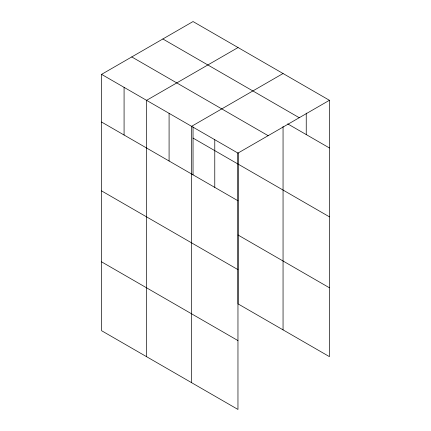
<?xml version="1.0" encoding="UTF-8"?>
<svg xmlns="http://www.w3.org/2000/svg" width="431" height="431" viewBox="0 0 431 431"><rect width="100%" height="100%" fill="white"/><g stroke="black" fill="none" stroke-linecap="round" stroke-linejoin="round"><path stroke-width="0.65" d="M283.054 126.439L283.054 329.871M101.576 74.358L237.96 153.097L237.96 409.45L101.576 330.706L101.576 74.358L193.04 21.55L329.424 100.294L329.424 356.642L238.047 303.887L238.047 152.924M238.047 47.534L146.583 100.342L146.583 356.696M283.054 73.518L191.59 126.326L191.59 382.68M237.96 153.097L329.424 100.294M162.859 38.979L299.243 117.717M287.692 123.869L329.424 147.968M131.757 56.93L268.141 135.673M193.04 138.087L329.424 216.831M101.576 122.032L237.96 200.771M238.047 235.024L329.424 287.779M101.576 190.895L237.96 269.639M101.576 261.843L237.96 340.587M306.242 113.094L306.242 134.58M214.773 139.714L214.773 187.388M193.04 126.94L193.04 174.878M169.087 113.331L169.087 161.011M124.08 87.348L124.08 135.022"/></g></svg>
